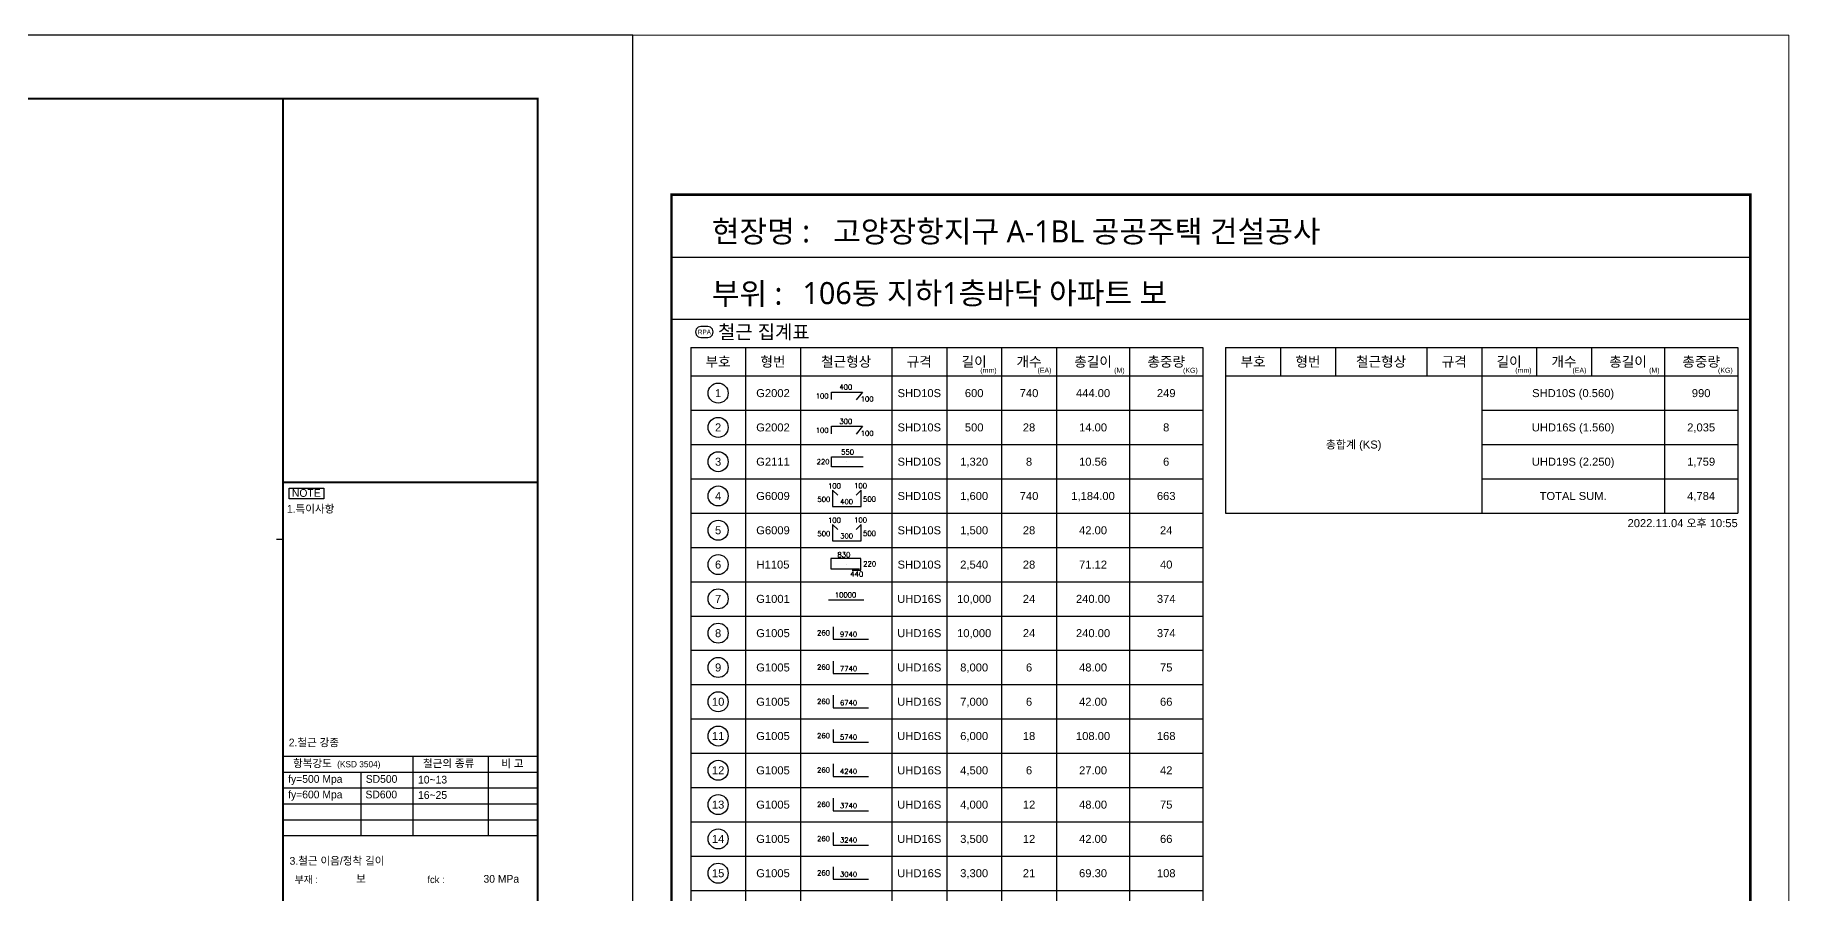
# Model space of a CAD drawing. Header units: millimetres. Extents: x 350420 to 672135, y -312840 to -44390.
# Drawn here: x 647358 to 672135, y -120821 to -108688 of the extents above; entities that cross this region are included whole.
import ezdxf
from ezdxf.enums import TextEntityAlignment as Align

# ---------------------------------------------------------------- set-up
doc = ezdxf.new("R2010")
doc.units = ezdxf.units.MM
doc.header["$LTSCALE"] = 65
for name, color, linetype in [('00', 7, 'Continuous'), ('AMAC-TITLE', 7, 'Continuous'), ('FORM-L', 7, 'Continuous'), ('RP_DIM', 7, 'Continuous'), ('RP_TAG', 7, 'Continuous'), ('SHOPLINE', 7, 'Continuous'), ('XDIM', 7, 'Continuous')]:
    doc.layers.add(name, color=color, linetype=linetype)
doc.layers.add('TEXT', color=3, linetype='Continuous', lineweight=9)
doc.styles.add('RPWK1', font='arial.ttf', dxfattribs={"bigfont": 'whgtxt.shx'})
doc.styles.add('RPWK2', font='romans.shx', dxfattribs={"bigfont": 'whgtxt.shx'})
doc.styles.add('XRebar2', font='Romans.shx')
doc.styles.add('XRebarSheet', font='Hmkmrhd_0.ttf')
doc.styles.add('돋움', font='malgun.ttf')

# ---------------------------------------------------------------- blocks, each defined once
blk = doc.blocks.new('zsdfhetshts')
blk.add_lwpolyline([(0, 0), (15120, 0), (15120, 21384), (0, 21384)], close=True)
at = {"layer": 'FORM-L', "const_width": 32.6}
blk.add_lwpolyline([(504, 504), (14616, 504), (14616, 19296), (504, 19296)], close=True, dxfattribs=at)
at = {"layer": 'SHOPLINE'}
blk.add_line((504, 18480), (14625, 18480), dxfattribs=at)
blk.add_lwpolyline([(504, 19296), (14616, 19296), (14616, 17664), (504, 17664)], close=True, dxfattribs=at)
at = {"layer": 'AMAC-TITLE', "color": 3, "linetype": 'Continuous', "style": '돋움'}
for s, height, p in [('현장명 :', 288.3, (1031, 18672)), ('고양장항지구 A-1BL 공공주택 건설공사', 288.35, (2618, 18672)), ('부위 :', 288.3, (1031, 17857))]:
    blk.add_text(s, height=height, dxfattribs=at).set_placement(p)
blk = doc.blocks.new('dhs_sheet2e')
at = {"color": 7}
for p, q in [((73013.1, 43498.2), (72813.3, 43498.2)), ((73013.1, 36694), (81003.6, 36694)), ((77085.8, 36694), (77085.8, 34197)), ((79453.7, 36694), (79453.7, 34197)), ((73013.1, 36194.6), (81003.6, 36194.6)), ((75452.6, 36194.6), (75452.6, 34197)), ((73013.1, 35695.2), (81003.6, 35695.2)), ((73013.1, 35195.8), (81003.6, 35195.8)), ((73013.1, 34696.4), (81003.6, 34696.4)), ((73013.1, 34197), (81003.6, 34197))]:
    blk.add_line(p, q, dxfattribs=at)
for points in [[(84000, 0), (84000, 59329.4), (0, 59329.4), (0, 0)], [(73208.2, 45108.5), (74292.8, 45108.5), (74292.8, 44775), (73208.2, 44775)]]:
    blk.add_lwpolyline(points, close=True, dxfattribs=at)
at = {"color": 30, "const_width": 64.9}
blk.add_lwpolyline([(81003.6, 57331.7), (2996.4, 57331.7), (2996.4, 1997.6), (81003.6, 1997.6)], close=True, dxfattribs=at)
at = {"color": 30}
for points, const_width in [([(73013.1, 1997.6), (73013.1, 57331.7)], 64.9), ([(73013.1, 45291.6), (81003.6, 45291.6)], 64.9), ([(73013.1, 37482.7), (81003.6, 37482.7)], 1.25)]:
    blk.add_lwpolyline(points, dxfattribs=dict(at, const_width=const_width))
at = {"ltscale": 2, "const_width": 1.25}
for points in [[(73013.1, 36694), (73013.1, 34197)], [(81003.6, 36694), (81003.6, 34197)], [(73013.1, 33114.4), (73013.1, 32518)], [(81003.6, 32518), (81003.6, 33114.4)]]:
    blk.add_lwpolyline(points, dxfattribs=at)
at = {"color": 7, "const_width": 1.25}
for points in [[(73013.1, 33114.4), (81003.6, 33114.4)], [(75010.7, 32518), (75010.7, 33114.4)], [(77008.3, 33114.4), (77008.3, 32518)], [(79005.9, 32518), (79005.9, 33114.4)], [(73013.1, 32518), (81003.6, 32518)]]:
    blk.add_lwpolyline(points, dxfattribs=at)
at = {"color": 7, "ltscale": 2, "const_width": 1.25}
blk.add_lwpolyline([(77008.3, 32518), (77008.3, 33114.4)], dxfattribs=at)
at = {"color": 7, "style": 'XRebarSheet'}
for s, height, p in [('1.특이사항', 242.71, (73135.9, 44335.3)), ('NOTE', 242.71, (73292, 44833.7)), ('2.철근 강종', 242.71, (73193, 37000.1)), ('3.철근 이음/정착 길이', 242.711, (73219.2, 33284.8))]:
    blk.add_text(s, height=height, dxfattribs=at).set_placement(p)
at = {"color": 3, "style": 'XRebarSheet'}
for s, height, p in [('항복강도', 242.71, (73329, 36346.4)), ('(KSD 3504)', 194.17, (74714.3, 36344.3)), ('철근의 종류', 242.71, (77406.6, 36345.3)), ('비 고', 242.71, (79864.2, 36338.4)), ('부재 :', 220, (73378.9, 32707.9)), ('fck :', 220, (77546.2, 32707.9))]:
    blk.add_text(s, height=height, dxfattribs=at).set_placement(p)
blk = doc.blocks.new('DFHDHBSD')
at = {"color": 255, "xscale": 0.5, "yscale": 0.5, "zscale": 0.5}
blk.add_blockref('dhs_sheet2e', (0, 0), dxfattribs=at)
at = {"color": 3, "style": 'XRebarSheet'}
for s, height, p in [('fy=500 Mpa', 121.4, (36587, 17928)), ('SD500', 121.4, (37805, 17928)), ('10~13', 121.4, (38626, 17917)), ('fy=600 Mpa', 121.4, (36587, 17684)), ('SD600', 121.4, (37801, 17684)), ('16~25', 121.4, (38626, 17676)), ('보', 121, (37656, 16360)), ('30 MPa', 121.4, (39653, 16360))]:
    blk.add_text(s, height=height, dxfattribs=at).set_placement(p)
blk = doc.blocks.new('DHS_G2002')
at = {"layer": 'XDIM', "color": 1, "linetype": 'Continuous', "ltscale": 2.36367e-317}
blk.add_lwpolyline([(-645, -285), (-645, 48), (720, 48), (438, -297)], dxfattribs=at)
at = {"layer": 'XDIM', "color": 3, "linetype": 'Continuous', "ltscale": 2.36367e-317, "style": 'XRebar2'}
blk.add_attdef('B', text='', height=219, dxfattribs=at).set_placement((-15, 87), align=Align.BOTTOM_CENTER)
blk.add_attdef('A', text='', height=219, dxfattribs=at).set_placement((-768, -129), align=Align.MIDDLE_RIGHT)
blk.add_attdef('C', text='', height=219, dxfattribs=at).set_placement((636, -147), align=Align.TOP_LEFT)
blk = doc.blocks.new('DHS_G2111')
at = {"layer": 'RP_TAG', "color": 0, "linetype": 'Continuous', "ltscale": 100}
blk.add_lwpolyline([(738.2862, -230.0696), (-633.6138, -230.0696), (-633.6138, 208.2304), (738.2862, 208.2304)], dxfattribs=at)
at = {"layer": 'RP_TAG', "color": 0, "linetype": 'Continuous', "ltscale": 100, "style": 'RPWK2'}
for tag, height, p in [('B', 218.75, (-728.1138, 3.0304)), ('C', 0.1, (0, 0))]:
    blk.add_attdef(tag, text='', height=height, dxfattribs=at).set_placement(p, align=Align.MIDDLE_RIGHT)
blk.add_attdef('A', text='', height=218.75, dxfattribs=at).set_placement((65.9862, 245.4304), align=Align.BOTTOM_CENTER)
blk = doc.blocks.new('DHS_G6009')
at = {"layer": 'XDIM', "color": 1, "linetype": 'Continuous', "ltscale": 1.74847e-317}
blk.add_lwpolyline([(-369, 30), (-594, 249), (-594, -465), (660, -465), (660, 249), (438, 30)], dxfattribs=at)
at = {"layer": 'XDIM', "color": 3, "linetype": 'Continuous', "ltscale": 1.74847e-317, "style": 'XRebar2'}
for tag, p in [('A', (-513, 267)), ('E', (630, 273)), ('C', (21, -426))]:
    blk.add_attdef(tag, text='', height=219, dxfattribs=at).set_placement(p, align=Align.BOTTOM_CENTER)
blk.add_attdef('B', text='', height=219, dxfattribs=at).set_placement((-693, -147), align=Align.MIDDLE_RIGHT)
blk.add_attdef('D', text='', height=219, dxfattribs=at).set_placement((741, -138), align=Align.MIDDLE_LEFT)
blk = doc.blocks.new('DHS_H1105')
at = {"layer": 'XDIM', "color": 1, "linetype": 'Continuous', "ltscale": 2.84936e-317}
blk.add_lwpolyline([(270, -246), (642, -246), (642, 264), (-672, 264), (-672, -183), (585, -183)], dxfattribs=at)
at = {"layer": 'XDIM', "color": 3, "linetype": 'Continuous', "ltscale": 2.84936e-317, "style": 'XRebar2'}
for tag, height, p in [('C', 219, (-99, 255)), ('D', 0.1, (0, 0)), ('E', 0.1, (0, 0)), ('A', 219, (465, -594))]:
    blk.add_attdef(tag, text='', height=height, dxfattribs=at).set_placement(p, align=Align.BOTTOM_CENTER)
blk.add_attdef('B', text='', height=219, dxfattribs=at).set_placement((747, -144), align=Align.BOTTOM_LEFT)
blk = doc.blocks.new('DHS_G1001')
at = {"layer": 'XDIM', "color": 1, "linetype": 'Continuous', "ltscale": 2.91412e-318}
blk.add_lwpolyline([(-768, -45), (780, -45)], dxfattribs=at)
at = {"layer": 'XDIM', "color": 3, "linetype": 'Continuous', "ltscale": 2.91412e-318, "style": 'XRebar2'}
blk.add_attdef('A', text='', height=219, dxfattribs=at).set_placement((-27, -3), align=Align.BOTTOM_CENTER)
blk = doc.blocks.new('DHS_G1005')
at = {"layer": 'XDIM', "color": 1, "linetype": 'Continuous', "ltscale": 1.74847e-317}
blk.add_lwpolyline([(-573, 282), (-573, -267), (975, -267)], dxfattribs=at)
at = {"layer": 'XDIM', "color": 3, "linetype": 'Continuous', "ltscale": 1.74847e-317, "style": 'XRebar2'}
blk.add_attdef('A', text='', height=219, dxfattribs=at).set_placement((-708, -162), align=Align.BOTTOM_RIGHT)
blk.add_attdef('B', text='', height=219, dxfattribs=at).set_placement((105, -222), align=Align.BOTTOM_CENTER)

msp = doc.modelspace()

# ---------------------------------------------------------------- linework, layer by layer
at = {"layer": 'RP_DIM', "color": 253, "linetype": 'Continuous', "ltscale": 100}
for p, q in [((656813.8, -112882), (656814.7, -112882)), ((656813.8, -112882), (656814.7, -112882)), ((656813.8, -112882), (656814.7, -112882)), ((656813.8, -112882), (656814.7, -112882)), ((656620, -113100), (663854.2, -113100)), ((656620, -113100), (656620, -129490)), ((657395.1, -113100), (657395.1, -113503.7)), ((658170.2, -113100), (658170.2, -113503.7)), ((659462, -113100), (659462, -113503.7)), ((660237.1, -113100), (660237.1, -113503.7)), ((661012.2, -113100), (661012.2, -113503.7)), ((661787.3, -113100), (661787.3, -113503.7)), ((662820.7, -113100), (662820.7, -113503.7)), ((663854.2, -113100), (663854.2, -113503.7)), ((663854.2, -113100), (663854.2, -129490)), ((664177.2, -113100), (671411.4, -113100)), ((664177.2, -113100), (664177.2, -115441.4)), ((664952.3, -113100), (664952.3, -113503.7)), ((665727.3, -113100), (665727.3, -113503.7)), ((667019.2, -113100), (667019.2, -113503.7)), ((667794.3, -113100), (667794.3, -113503.7)), ((668569.4, -113100), (668569.4, -113503.7)), ((669344.5, -113100), (669344.5, -113503.7)), ((670377.9, -113100), (670377.9, -113503.7)), ((671411.4, -113100), (671411.4, -113503.7)), ((671411.4, -113100), (671411.4, -115441.4)), ((656620, -113503.7), (663854.2, -113503.7)), ((657395.1, -113503.7), (657395.1, -129490)), ((658170.2, -113503.7), (658170.2, -129490)), ((659462, -113503.7), (659462, -129490)), ((660237.1, -113503.7), (660237.1, -129490)), ((661012.2, -113503.7), (661012.2, -129490)), ((661787.3, -113503.7), (661787.3, -129490)), ((662820.7, -113503.7), (662820.7, -129490)), ((664177.2, -113503.7), (671411.4, -113503.7)), ((667794.3, -113503.7), (667794.3, -115441.4)), ((670377.9, -113503.7), (670377.9, -115441.4)), ((656620, -113988.1), (663854.2, -113988.1)), ((667794.3, -113988.1), (671411.4, -113988.1)), ((656620, -114472.6), (663854.2, -114472.6)), ((667794.3, -114472.6), (671411.4, -114472.6)), ((656620, -114957), (663854.2, -114957)), ((667794.3, -114957), (671411.4, -114957)), ((656620, -115441.4), (663854.2, -115441.4)), ((664177.2, -115441.4), (671411.4, -115441.4)), ((656620, -115925.9), (663854.2, -115925.9)), ((656620, -116410.3), (663854.2, -116410.3)), ((656620, -116894.7), (663854.2, -116894.7)), ((656620, -117379.2), (663854.2, -117379.2)), ((656620, -117863.6), (663854.2, -117863.6)), ((656620, -118348), (663854.2, -118348)), ((656620, -118832.5), (663854.2, -118832.5)), ((656620, -119316.9), (663854.2, -119316.9)), ((656620, -119801.3), (663854.2, -119801.3)), ((656620, -120285.8), (663854.2, -120285.8)), ((656620, -120770.2), (663854.2, -120770.2))]:
    msp.add_line(p, q, dxfattribs=at)
at = {"layer": 'RP_DIM', "color": 7, "linetype": 'Continuous', "ltscale": 100}
msp.add_lwpolyline([(656765.3, -112959.5), (656862.2, -112959.5), (656901, -112949.1), (656929.3, -112920.8), (656939.7, -112882), (656929.3, -112843.3), (656901, -112814.9), (656862.2, -112804.5), (656765.3, -112804.5), (656726.6, -112814.9), (656698.2, -112843.3), (656687.8, -112882), (656698.2, -112920.8), (656726.6, -112949.1), (656765.3, -112959.5)], dxfattribs=at)
for centre in [(657007.5, -113745.9), (657007.5, -114230.3), (657007.5, -114714.8), (657007.5, -115199.2), (657007.5, -115683.6), (657007.5, -116168.1), (657007.5, -116652.5), (657007.5, -117136.9), (657007.5, -117621.4), (657007.5, -118105.8), (657007.5, -118590.2), (657007.5, -119074.7), (657007.5, -119559.1), (657007.5, -120043.5), (657007.5, -120528)]:
    msp.add_circle(centre, 141.3, dxfattribs=at)
at = {"layer": 'RP_DIM', "color": 253, "linetype": 'Continuous', "ltscale": 100}
for points in [[(656620, -113100), (656620.1, -113100), (656620, -113100)], [(664177.2, -113100), (664177.3, -113100), (664177.2, -113100)]]:
    msp.add_solid(points, dxfattribs=at)

# ---------------------------------------------------------------- block references
at = {"layer": '00', "xscale": 0.8999999981431359, "yscale": 0.8999999981431359, "zscale": 0.8999999981431359}
msp.add_blockref('DFHDHBSD', (618004.9, -135386.2), dxfattribs=at)
at = {"layer": 'RP_DIM', "color": 7, "linetype": 'Continuous', "ltscale": 100, "xscale": 0.322956, "yscale": 0.322956, "zscale": 0.322956}
for name, p, values in [('DHS_G2002', (658816.1, -113745.9), {'A': '100', 'B': '400', 'C': '100'}), ('DHS_G2002', (658816.1, -114230.3), {'A': '100', 'B': '300', 'C': '100'}), ('DHS_G2111', (658816.1, -114714.8), {'A': '550', 'B': '220', 'C': '550'}), ('DHS_G6009', (658816.1, -115199.2), {'A': '100', 'B': '500', 'C': '400', 'D': '500', 'E': '100'}), ('DHS_G6009', (658816.1, -115683.6), {'A': '100', 'B': '500', 'C': '300', 'D': '500', 'E': '100'}), ('DHS_H1105', (658816.1, -116168.1), {'A': '440', 'B': '220', 'C': '830', 'D': '220', 'E': '830'}), ('DHS_G1001', (658816.1, -116652.5), {'A': '10000'}), ('DHS_G1005', (658816.1, -117136.9), {'A': '260', 'B': '9740'}), ('DHS_G1005', (658816.1, -117621.4), {'A': '260', 'B': '7740'}), ('DHS_G1005', (658816.1, -118105.8), {'A': '260', 'B': '6740'}), ('DHS_G1005', (658816.1, -118590.2), {'A': '260', 'B': '5740'}), ('DHS_G1005', (658816.1, -119074.7), {'A': '260', 'B': '4240'}), ('DHS_G1005', (658816.1, -119559.1), {'A': '260', 'B': '3740'}), ('DHS_G1005', (658816.1, -120043.5), {'A': '260', 'B': '3240'}), ('DHS_G1005', (658816.1, -120528), {'A': '260', 'B': '3040'})]:
    msp.add_blockref(name, p, dxfattribs=at).add_auto_attribs(values)
at = {"layer": 'TEXT', "color": 4, "xscale": 1.08, "yscale": 1.08, "zscale": 1.08}
msp.add_blockref('zsdfhetshts', (655804.9, -131782.7), dxfattribs=at)

# ---------------------------------------------------------------- texts
at = {"layer": 'AMAC-TITLE', "color": 2, "linetype": 'Continuous', "style": '돋움'}
msp.add_text('106동 지하1층바닥 아파트 보', height=311.415, dxfattribs=at).set_placement((658199.6, -112489))
at = {"layer": 'RP_DIM', "color": 7, "linetype": 'Continuous', "ltscale": 100, "style": 'RPWK1'}
for s, height, p in [('RPA', 64.59, (656813.8, -112882)), ('부호', 141.29, (657007.5, -113301.8)), ('형번', 141.29, (657782.6, -113301.8)), ('철근형상', 141.29, (658816.1, -113301.8)), ('규격', 141.29, (659849.6, -113301.8)), ('길이', 141.29, (660624.7, -113301.8)), ('개수', 141.29, (661399.7, -113301.8)), ('총길이', 141.29, (662304, -113301.8)), ('총중량', 141.29, (663337.5, -113301.8)), ('부호', 141.29, (664564.7, -113301.8)), ('형번', 141.29, (665339.8, -113301.8)), ('철근형상', 141.29, (666373.3, -113301.8)), ('규격', 141.29, (667406.7, -113301.8)), ('길이', 141.29, (668181.8, -113301.8)), ('개수', 141.29, (668956.9, -113301.8)), ('총길이', 141.29, (669861.2, -113301.8)), ('총중량', 141.29, (670894.6, -113301.8)), ('1', 113, (657007.5, -113745.9)), ('G2002', 113.03, (657782.6, -113745.9)), ('SHD10S', 113.03, (659849.6, -113745.9)), ('600', 113.03, (660624.7, -113745.9)), ('740', 113.03, (661399.7, -113745.9)), ('444.00', 113.03, (662304, -113745.9)), ('249', 113.03, (663337.5, -113745.9)), ('SHD10S (0.560)', 113.034, (669086.1, -113745.9)), ('990', 113.03, (670894.6, -113745.9)), ('2', 113, (657007.5, -114230.3)), ('G2002', 113.03, (657782.6, -114230.3)), ('SHD10S', 113.03, (659849.6, -114230.3)), ('500', 113.03, (660624.7, -114230.3)), ('28', 113.03, (661399.7, -114230.3)), ('14.00', 113.03, (662304, -114230.3)), ('8', 113, (663337.5, -114230.3)), ('UHD16S (1.560)', 113.034, (669086.1, -114230.3)), ('2,035', 113.03, (670894.6, -114230.3)), ('총합계 (KS)', 113.03, (665985.7, -114472.6)), ('3', 113, (657007.5, -114714.8)), ('G2111', 113.03, (657782.6, -114714.8)), ('SHD10S', 113.03, (659849.6, -114714.8)), ('1,320', 113.03, (660624.7, -114714.8)), ('8', 113, (661399.7, -114714.8)), ('10.56', 113.03, (662304, -114714.8)), ('6', 113, (663337.5, -114714.8)), ('UHD19S (2.250)', 113.034, (669086.1, -114714.8)), ('1,759', 113.03, (670894.6, -114714.8)), ('4', 113, (657007.5, -115199.2)), ('G6009', 113.03, (657782.6, -115199.2)), ('SHD10S', 113.03, (659849.6, -115199.2)), ('1,600', 113.03, (660624.7, -115199.2)), ('740', 113.03, (661399.7, -115199.2)), ('1,184.00', 113.03, (662304, -115199.2)), ('663', 113.03, (663337.5, -115199.2)), ('TOTAL SUM.', 113.03, (669086.1, -115199.2)), ('4,784', 113.03, (670894.6, -115199.2)), ('5', 113, (657007.5, -115683.6)), ('G6009', 113.03, (657782.6, -115683.6)), ('SHD10S', 113.03, (659849.6, -115683.6)), ('1,500', 113.03, (660624.7, -115683.6)), ('28', 113.03, (661399.7, -115683.6)), ('42.00', 113.03, (662304, -115683.6)), ('24', 113.03, (663337.5, -115683.6)), ('6', 113, (657007.5, -116168.1)), ('H1105', 113.03, (657782.6, -116168.1)), ('SHD10S', 113.03, (659849.6, -116168.1)), ('2,540', 113.03, (660624.7, -116168.1)), ('28', 113.03, (661399.7, -116168.1)), ('71.12', 113.03, (662304, -116168.1)), ('40', 113.03, (663337.5, -116168.1)), ('7', 113, (657007.5, -116652.5)), ('G1001', 113.03, (657782.6, -116652.5)), ('UHD16S', 113.03, (659849.6, -116652.5)), ('10,000', 113.03, (660624.7, -116652.5)), ('24', 113.03, (661399.7, -116652.5)), ('240.00', 113.03, (662304, -116652.5)), ('374', 113.03, (663337.5, -116652.5)), ('8', 113, (657007.5, -117136.9)), ('G1005', 113.03, (657782.6, -117136.9)), ('UHD16S', 113.03, (659849.6, -117136.9)), ('10,000', 113.03, (660624.7, -117136.9)), ('24', 113.03, (661399.7, -117136.9)), ('240.00', 113.03, (662304, -117136.9)), ('374', 113.03, (663337.5, -117136.9)), ('9', 113, (657007.5, -117621.4)), ('G1005', 113.03, (657782.6, -117621.4)), ('UHD16S', 113.03, (659849.6, -117621.4)), ('8,000', 113.03, (660624.7, -117621.4)), ('6', 113, (661399.7, -117621.4)), ('48.00', 113.03, (662304, -117621.4)), ('75', 113.03, (663337.5, -117621.4)), ('10', 113.03, (657007.5, -118105.8)), ('G1005', 113.03, (657782.6, -118105.8)), ('UHD16S', 113.03, (659849.6, -118105.8)), ('7,000', 113.03, (660624.7, -118105.8)), ('6', 113, (661399.7, -118105.8)), ('42.00', 113.03, (662304, -118105.8)), ('66', 113.03, (663337.5, -118105.8)), ('11', 113.03, (657007.5, -118590.2)), ('G1005', 113.03, (657782.6, -118590.2)), ('UHD16S', 113.03, (659849.6, -118590.2)), ('6,000', 113.03, (660624.7, -118590.2)), ('18', 113.03, (661399.7, -118590.2)), ('108.00', 113.03, (662304, -118590.2)), ('168', 113.03, (663337.5, -118590.2)), ('12', 113.03, (657007.5, -119074.7)), ('G1005', 113.03, (657782.6, -119074.7)), ('UHD16S', 113.03, (659849.6, -119074.7)), ('4,500', 113.03, (660624.7, -119074.7)), ('6', 113, (661399.7, -119074.7)), ('27.00', 113.03, (662304, -119074.7)), ('42', 113.03, (663337.5, -119074.7)), ('13', 113.03, (657007.5, -119559.1)), ('G1005', 113.03, (657782.6, -119559.1)), ('UHD16S', 113.03, (659849.6, -119559.1)), ('4,000', 113.03, (660624.7, -119559.1)), ('12', 113.03, (661399.7, -119559.1)), ('48.00', 113.03, (662304, -119559.1)), ('75', 113.03, (663337.5, -119559.1)), ('14', 113.03, (657007.5, -120043.5)), ('G1005', 113.03, (657782.6, -120043.5)), ('UHD16S', 113.03, (659849.6, -120043.5)), ('3,500', 113.03, (660624.7, -120043.5)), ('12', 113.03, (661399.7, -120043.5)), ('42.00', 113.03, (662304, -120043.5)), ('66', 113.03, (663337.5, -120043.5)), ('15', 113.03, (657007.5, -120528)), ('G1005', 113.03, (657782.6, -120528)), ('UHD16S', 113.03, (659849.6, -120528)), ('3,300', 113.03, (660624.7, -120528)), ('21', 113.03, (661399.7, -120528)), ('69.30', 113.03, (662304, -120528)), ('108', 113.03, (663337.5, -120528))]:
    msp.add_text(s, height=height, dxfattribs=at).set_placement(p, align=Align.MIDDLE_CENTER)
msp.add_text('철근 집계표', height=193.77, dxfattribs=at).set_placement((657007.5, -112882), align=Align.MIDDLE_LEFT)
for s, p in [('(mm)', (660941.6, -113480.1)), ('(EA)', (661716.6, -113480.1)), ('(M)', (662750.1, -113480.1)), ('(KG)', (663783.6, -113480.1)), ('(mm)', (668498.7, -113480.1)), ('(EA)', (669273.8, -113480.1)), ('(M)', (670307.3, -113480.1)), ('(KG)', (671340.7, -113480.1))]:
    msp.add_text(s, height=70.65, dxfattribs=at).set_placement(p, align=Align.BOTTOM_RIGHT)
msp.add_text('2022.11.04 오후 10:55', height=113.034, dxfattribs=at).set_placement((671411.4, -115526.2), align=Align.TOP_RIGHT)

doc.saveas('drawing.dxf')
